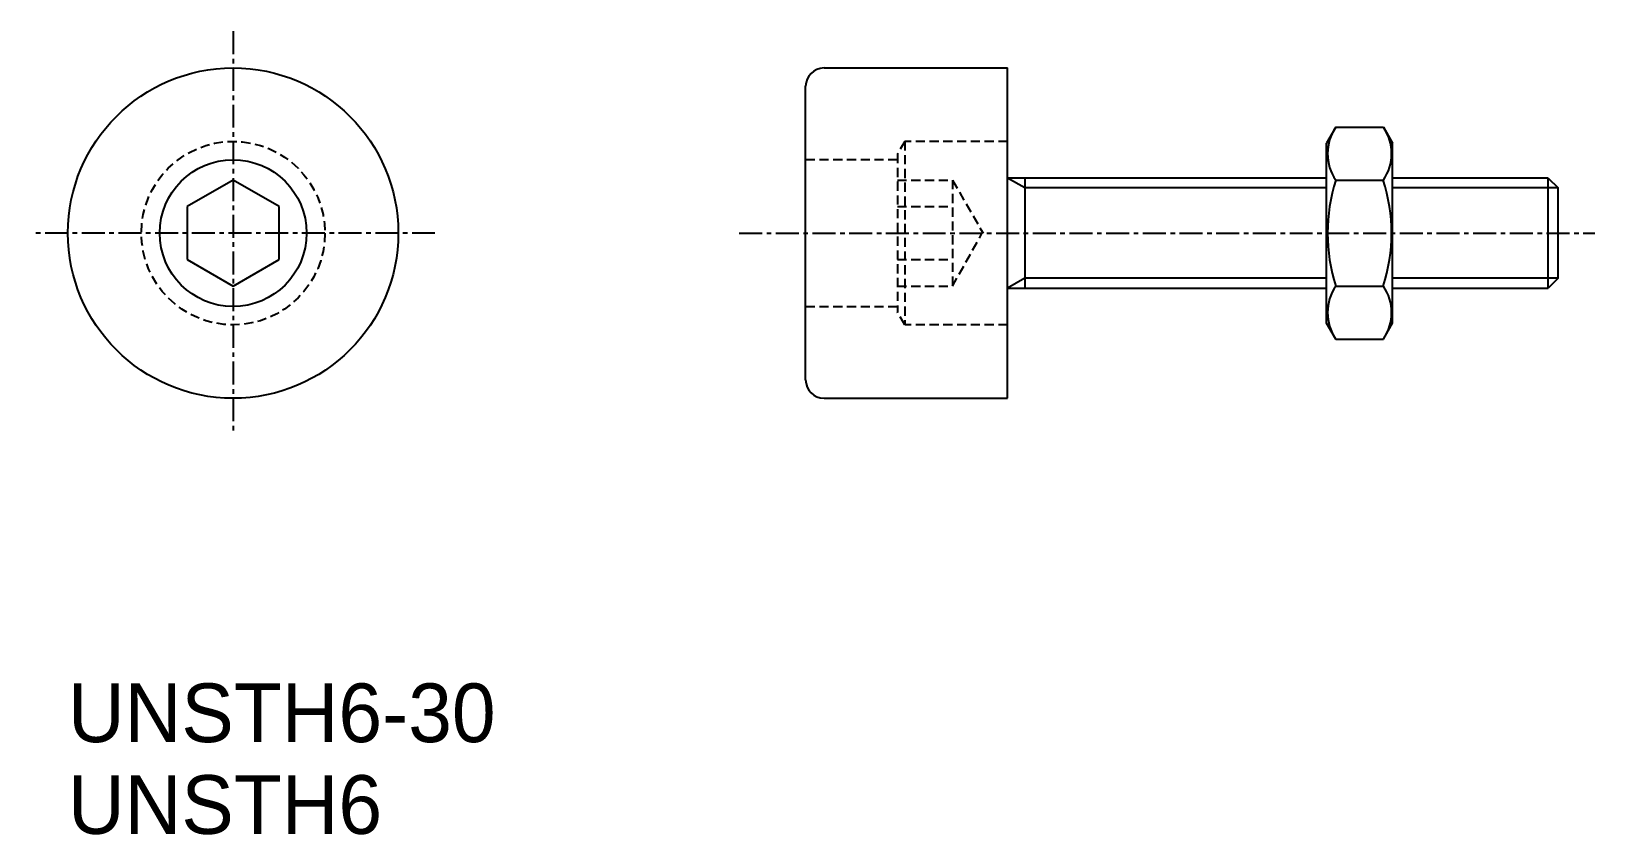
# Model space of a CAD drawing. Extents: x -3861.3 to -3776.1, y -1119.7 to -1075.9.
import ezdxf

# ---------------------------------------------------------------- set-up
doc = ezdxf.new("R2010")
doc.units = 0
doc.linetypes.add('CENTER', pattern=[2, 1.25, -0.25, 0.25, -0.25])
doc.linetypes.add('DASHED', pattern=[0.75, 0.5, -0.25])
doc.layers.get('0').update_dxf_attribs({"linetype": 'CONTINUOUS'})
doc.layers.add('CENTER', color=1, linetype='CENTER')

msp = doc.modelspace()

# ---------------------------------------------------------------- linework, layer by layer
at = {"color": 7, "linetype": 'CONTINUOUS'}
for p, q in [((-3818.087, -1077.902), (-3808.087, -1077.902)), ((-3808.087, -1095.902), (-3808.087, -1077.902)), ((-3819.087, -1094.902), (-3819.087, -1078.902)), ((-3790.198, -1081.128), (-3790.703, -1082.002)), ((-3790.198, -1081.128), (-3787.607, -1081.128)), ((-3787.607, -1081.128), (-3787.103, -1082.002)), ((-3790.703, -1091.802), (-3790.703, -1082.002)), ((-3787.103, -1091.802), (-3787.103, -1082.002)), ((-3850.287, -1084.015), (-3852.787, -1085.458)), ((-3847.787, -1085.458), (-3850.287, -1084.015)), ((-3790.703, -1083.902), (-3808.087, -1083.902)), ((-3807.149, -1083.902), (-3807.149, -1089.902)), ((-3790.198, -1084.015), (-3787.607, -1084.015)), ((-3778.629, -1083.902), (-3787.103, -1083.902)), ((-3778.629, -1089.902), (-3778.629, -1083.902)), ((-3778.629, -1083.902), (-3778.087, -1084.443)), ((-3778.087, -1089.36), (-3778.087, -1084.443)), ((-3852.787, -1085.458), (-3852.787, -1088.345)), ((-3847.787, -1088.345), (-3847.787, -1085.458)), ((-3852.787, -1088.345), (-3850.287, -1089.789)), ((-3850.287, -1089.789), (-3847.787, -1088.345)), ((-3778.087, -1089.36), (-3778.629, -1089.902)), ((-3808.087, -1089.902), (-3790.703, -1089.902)), ((-3790.198, -1089.789), (-3787.607, -1089.789)), ((-3787.103, -1089.902), (-3778.629, -1089.902)), ((-3790.198, -1092.675), (-3790.703, -1091.802)), ((-3787.607, -1092.675), (-3787.103, -1091.802)), ((-3790.198, -1092.675), (-3787.607, -1092.675)), ((-3818.087, -1095.902), (-3808.087, -1095.902))]:
    msp.add_line(p, q, dxfattribs=at)
at = {"color": 3, "linetype": 'DASHED'}
for p, q in [((-3813.687, -1081.902), (-3814.087, -1082.595)), ((-3808.087, -1081.902), (-3813.687, -1081.902)), ((-3813.687, -1081.902), (-3813.687, -1091.902)), ((-3814.087, -1082.595), (-3814.087, -1091.209)), ((-3814.087, -1082.902), (-3819.087, -1082.902)), ((-3814.087, -1084.015), (-3811.087, -1084.015)), ((-3811.087, -1084.015), (-3811.087, -1089.789)), ((-3811.087, -1084.015), (-3809.42, -1086.902)), ((-3814.087, -1085.458), (-3811.087, -1085.458)), ((-3811.087, -1089.789), (-3809.446, -1086.858)), ((-3814.087, -1088.345), (-3811.087, -1088.345)), ((-3814.087, -1089.789), (-3811.087, -1089.789)), ((-3819.087, -1090.902), (-3814.087, -1090.902)), ((-3813.687, -1091.902), (-3814.087, -1091.209)), ((-3808.087, -1091.902), (-3813.687, -1091.902))]:
    msp.add_line(p, q, dxfattribs=at)
at = {"color": 3, "linetype": 'CONTINUOUS'}
for p, q in [((-3807.149, -1084.443), (-3808.087, -1083.902)), ((-3790.703, -1084.443), (-3807.149, -1084.443)), ((-3778.087, -1084.443), (-3787.103, -1084.443)), ((-3807.149, -1089.36), (-3808.087, -1089.902)), ((-3790.703, -1089.36), (-3807.149, -1089.36)), ((-3778.087, -1089.36), (-3787.103, -1089.36))]:
    msp.add_line(p, q, dxfattribs=at)
at = {"color": 7, "linetype": 'CONTINUOUS'}
for radius in [9, 4]:
    msp.add_circle((-3850.287, -1086.902), radius, dxfattribs=at)
at = {"color": 3, "linetype": 'DASHED'}
msp.add_circle((-3850.287, -1086.902), 5, dxfattribs=at)
at = {"color": 7, "linetype": 'CONTINUOUS'}
for centre, radius, start, end in [((-3818.087, -1078.902), 1, 90, 180), ((-3788.089, -1082.572), 2.556, 145.61111, 214.38889), ((-3789.716, -1082.572), 2.556, 325.61111, 34.38889), ((-3781.091, -1086.902), 9.553, 162.41112, 197.5889), ((-3796.714, -1086.902), 9.553, 342.41111, 17.58889), ((-3788.089, -1091.232), 2.556, 145.61111, 214.38889), ((-3789.716, -1091.232), 2.556, 325.61111, 34.38889), ((-3818.087, -1094.902), 1, 180, 270)]:
    msp.add_arc(centre, radius, start, end, dxfattribs=at)
at = {"layer": 'CENTER', "color": 1, "linetype": 'CENTER'}
for p, q in [((-3850.287, -1075.902), (-3850.287, -1097.902)), ((-3839.287, -1086.902), (-3861.287, -1086.902)), ((-3822.71, -1086.902), (-3776.087, -1086.902))]:
    msp.add_line(p, q, dxfattribs=at)

# ---------------------------------------------------------------- texts
at = {"color": 7, "linetype": 'CONTINUOUS'}
for s, p in [('UNSTH6-30', (-3859.287, -1114.644)), ('UNSTH6', (-3859.287, -1119.644))]:
    msp.add_text(s, height=3.2, dxfattribs=at).set_placement(p)

doc.saveas('drawing.dxf')
